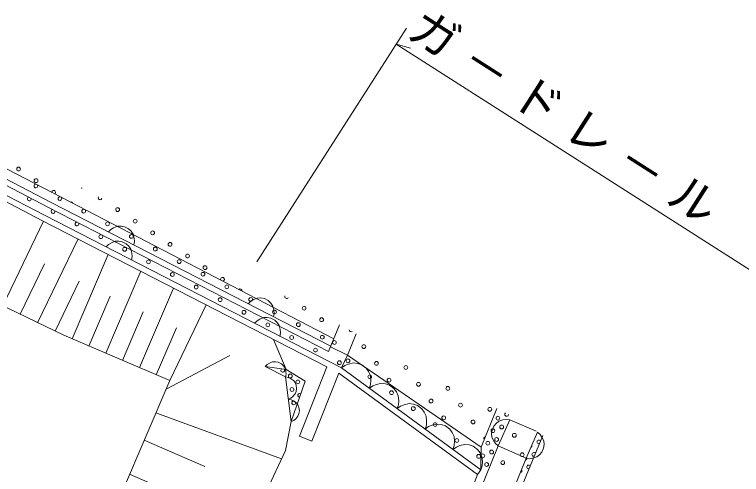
# Model space of a CAD drawing. Units: millimetres, scale not verified. Extents: x 40000 to 680000, y 20000 to 380000.
# Drawn here: x 317903 to 356002, y 298411 to 322525 of the extents above; entities that cross this region are included whole.
import ezdxf

# ---------------------------------------------------------------- set-up
doc = ezdxf.new("R2010")
doc.units = ezdxf.units.MM
doc.header["$LTSCALE"] = 1000
doc.layers.add('S-BGD', color=1, linetype='Continuous', lineweight=13)
doc.layers.add('S-BGD-HTXT', color=6, linetype='Continuous', lineweight=13)
doc.styles.add('ＭＳ ゴシック', font='')
doc.styles.get('ＭＳ ゴシック').set_extended_font_data('MS Gothic')

msp = doc.modelspace()

# ---------------------------------------------------------------- linework, layer by layer
at = {"layer": 'S-BGD'}
for p, q in [((337911, 320975), (338659, 320753)), ((306731, 319466), (319822, 312673)), ((306591, 319200), (319685, 312407)), ((306239, 318527), (319336, 311731)), ((306378, 318792), (319474, 311998)), ((319905, 313168), (309665, 318489)), ((319905, 313168), (334639, 305527)), ((319822, 312673), (334477, 305139)), ((319685, 312407), (334362, 304861)), ((317288, 307250), (319427, 311684)), ((319336, 311731), (334270, 304053)), ((319474, 311998), (335039, 303995)), ((322951, 311258), (323098, 311347)), ((323098, 311347), (323300, 311429)), ((323300, 311429), (323488, 311434)), ((323488, 311434), (323669, 311400)), ((323669, 311400), (323876, 311293)), ((323876, 311293), (324009, 311166)), ((322819, 311132), (322951, 311258)), ((324009, 311166), (324114, 311011)), ((324114, 311011), (324169, 310797)), ((319114, 306369), (321231, 310757)), ((322830, 310466), (322977, 310555)), ((322977, 310555), (323179, 310637)), ((323179, 310637), (323367, 310641)), ((323367, 310641), (323548, 310607)), ((323548, 310607), (323755, 310501)), ((324182, 310626), (324153, 310447)), ((324169, 310797), (324182, 310626)), ((322698, 310340), (322830, 310466)), ((323755, 310501), (323888, 310374)), ((323888, 310374), (323993, 310218)), ((323993, 310218), (324048, 310005)), ((320924, 305521), (322811, 309945)), ((324061, 309833), (324032, 309654)), ((324048, 310005), (324061, 309833)), ((312267, 309672), (320483, 305709)), ((318201, 306810), (319478, 309456)), ((322687, 304768), (324520, 309066)), ((320026, 305929), (321290, 308548)), ((324450, 304016), (326229, 308187)), ((321805, 305144), (322922, 307761)), ((330147, 307365), (330279, 307491)), ((330279, 307491), (330426, 307580)), ((330426, 307580), (330628, 307662)), ((330628, 307662), (330816, 307666)), ((330816, 307666), (330997, 307632)), ((330997, 307632), (331203, 307526)), ((331203, 307526), (331336, 307399)), ((326044, 303336), (327938, 307309)), ((331336, 307399), (331442, 307243)), ((331442, 307243), (331496, 307030)), ((323568, 304392), (324652, 306933)), ((331510, 306858), (331481, 306679)), ((331496, 307030), (331510, 306858)), ((330481, 306339), (330613, 306465)), ((330613, 306465), (330760, 306554)), ((330760, 306554), (330962, 306635)), ((330962, 306635), (331150, 306640)), ((331150, 306640), (331331, 306606)), ((331331, 306606), (331538, 306500)), ((331538, 306500), (331670, 306372)), ((331670, 306372), (331776, 306217)), ((325331, 303640), (326383, 306105)), ((331776, 306217), (331831, 306003)), ((331831, 306003), (331844, 305832)), ((334942, 306255), (334362, 304861)), ((320483, 305709), (326044, 303336)), ((331844, 305832), (331815, 305653)), ((335815, 305792), (335361, 304659)), ((332143, 303911), (331472, 305492)), ((335361, 304659), (334460, 305098)), ((325848, 302882), (329187, 304642)), ((335361, 304659), (335039, 303995)), ((342352, 299839), (335361, 304659)), ((331148, 304181), (331041, 304080)), ((332143, 303911), (331041, 304080)), ((331041, 304080), (332111, 303525)), ((331264, 304253), (331148, 304181)), ((331429, 304317), (331264, 304253)), ((331580, 304320), (331429, 304317)), ((331726, 304295), (331580, 304320)), ((331892, 304209), (331726, 304295)), ((331997, 304104), (331892, 304209)), ((332081, 303978), (331997, 304104)), ((332835, 300413), (334270, 304053)), ((335221, 304120), (335039, 303995)), ((335409, 304201), (335221, 304120)), ((335668, 304258), (335409, 304201)), ((335893, 304228), (335668, 304258)), ((336104, 304157), (335893, 304228)), ((336331, 303992), (336104, 304157)), ((332124, 303807), (332081, 303978)), ((332111, 303525), (332134, 303669)), ((332134, 303669), (332124, 303807)), ((333128, 303305), (332143, 303911)), ((333487, 300156), (334895, 303729)), ((342160, 298417), (334895, 303729)), ((342337, 298659), (335039, 303995)), ((336462, 303812), (336331, 303992)), ((336559, 303607), (336462, 303812)), ((322780, 295744), (326044, 303336)), ((332251, 303495), (332111, 303525)), ((332405, 301186), (332111, 303525)), ((332373, 303443), (332251, 303495)), ((332516, 303345), (332373, 303443)), ((332405, 301186), (333128, 303305)), ((332603, 303225), (332516, 303345)), ((336583, 303342), (336559, 303607)), ((336567, 303136), (336583, 303342)), ((332664, 303093), (332603, 303225)), ((332660, 302769), (332687, 302912)), ((332687, 302912), (332664, 303093)), ((336499, 302928), (336567, 303136)), ((336680, 303053), (336499, 302928)), ((336868, 303134), (336680, 303053)), ((337128, 303190), (336868, 303134)), ((337352, 303161), (337128, 303190)), ((337564, 303090), (337352, 303161)), ((337790, 302925), (337564, 303090)), ((337922, 302744), (337790, 302925)), ((332492, 302501), (332606, 302631)), ((332606, 302631), (332660, 302769)), ((338018, 302539), (337922, 302744)), ((338043, 302275), (338018, 302539)), ((332258, 302356), (332387, 302417)), ((332398, 302326), (332258, 302356)), ((332387, 302417), (332492, 302501)), ((332521, 302273), (332398, 302326)), ((332664, 302175), (332521, 302273)), ((332750, 302055), (332664, 302175)), ((338027, 302069), (338043, 302275)), ((332811, 301924), (332750, 302055)), ((332834, 301742), (332811, 301924)), ((337959, 301861), (338027, 302069)), ((338140, 301986), (337959, 301861)), ((338328, 302067), (338140, 301986)), ((338587, 302123), (338328, 302067)), ((338812, 302093), (338587, 302123)), ((339023, 302023), (338812, 302093)), ((339250, 301857), (339023, 302023)), ((339381, 301677), (339250, 301857)), ((343187, 301877), (342352, 299839)), ((325317, 301646), (331894, 299226)), ((332639, 301332), (332754, 301462)), ((332754, 301462), (332807, 301599)), ((332807, 301599), (332834, 301742)), ((339478, 301472), (339381, 301677)), ((339503, 301208), (339478, 301472)), ((332097, 299661), (332405, 301186)), ((332405, 301186), (332534, 301247)), ((332534, 301247), (332639, 301332)), ((339418, 300793), (339486, 301001)), ((339486, 301001), (339503, 301208)), ((339787, 300999), (339599, 300919)), ((340047, 301056), (339787, 300999)), ((340271, 301026), (340047, 301056)), ((340483, 300955), (340271, 301026)), ((343026, 300950), (343145, 301091)), ((343145, 301091), (343294, 301205)), ((343855, 301280), (343251, 299904)), ((343294, 301205), (343504, 301273)), ((343504, 301273), (343674, 301296)), ((343674, 301296), (343855, 301278)), ((343855, 301280), (345235, 300673)), ((339599, 300919), (339418, 300793)), ((340709, 300790), (340483, 300955)), ((340841, 300610), (340709, 300790)), ((340937, 300405), (340841, 300610)), ((342910, 300555), (342933, 300737)), ((342933, 300737), (343026, 300950)), ((345315, 300624), (344715, 299260)), ((345317, 300629), (345451, 300504)), ((332835, 300413), (333487, 300156)), ((340962, 300140), (340937, 300405)), ((342926, 300368), (342910, 300555)), ((343020, 300171), (342926, 300368)), ((344512, 297832), (345595, 300452)), ((345451, 300504), (345548, 300363)), ((345548, 300363), (345642, 300166)), ((324698, 300205), (327885, 298835)), ((337883, 286610), (343251, 299904)), ((340878, 299726), (340946, 299934)), ((341059, 299851), (340878, 299726)), ((340946, 299934), (340962, 300140)), ((341247, 299932), (341059, 299851)), ((341506, 299989), (341247, 299932)), ((341731, 299959), (341506, 299989)), ((341943, 299888), (341731, 299959)), ((342169, 299723), (341943, 299888)), ((343117, 300030), (343020, 300171)), ((343251, 299905), (343117, 300030)), ((343251, 299904), (344715, 299260)), ((345658, 299979), (345635, 299797)), ((345642, 300166), (345658, 299979)), ((332097, 299661), (328669, 292324)), ((342300, 299543), (342169, 299723)), ((342397, 299338), (342300, 299543)), ((342352, 299839), (342337, 298659)), ((345542, 299584), (345423, 299444)), ((345635, 299797), (345542, 299584)), ((344715, 299260), (339342, 285859)), ((342422, 299073), (342397, 299338)), ((344894, 299238), (344713, 299256)), ((345064, 299261), (344894, 299238)), ((345274, 299329), (345064, 299261)), ((345423, 299444), (345274, 299329)), ((342337, 298659), (342405, 298867)), ((342405, 298867), (342422, 299073)), ((323931, 298421), (330249, 295705)), ((340667, 294473), (342160, 298417)), ((342160, 298417), (342337, 298659))]:
    msp.add_line(p, q, dxfattribs=at)
for centre in [(318115, 314423), (319032, 313815), (321527, 312213), (323306, 312298), (324222, 311690), (322777, 311552), (322425, 310879), (324028, 310891), (325139, 311082), (326055, 310473), (323675, 310218), (325278, 310231), (326972, 309865), (324926, 309557), (326529, 309570), (326176, 308897), (327779, 308909), (327888, 309257), (327426, 308236), (329029, 308249), (328677, 307575), (330280, 307588), (333079, 307131), (329927, 306915), (331530, 306927), (331177, 306254), (332780, 306266), (333996, 306523), (332428, 305593), (334031, 305606), (334668, 305331), (336209, 305114), (333678, 304932), (335379, 304366), (334929, 304272), (336870, 304235), (338411, 304018), (332357, 303570), (332752, 303264), (336521, 303531), (337532, 303357), (332445, 302869), (339073, 303140), (340613, 302923), (337662, 302697), (332534, 302167), (339734, 302261), (341275, 302044), (338804, 301862), (342815, 301827), (340396, 301382), (343237, 301360), (339946, 301027), (341936, 301165), (343434, 300901), (342975, 300704), (341087, 300192), (343171, 300244), (344098, 300465), (342712, 300048), (342449, 299391), (342908, 299588), (344510, 299445), (342229, 299358), (343491, 299033), (342645, 298931)]:
    msp.add_circle(centre, 99.5, dxfattribs=at)
for centre, start, end in [((319026, 313534), 98.5208, 26.5695), ((319948, 313207), 299.7643, 185.3772), ((321473, 313515), 226.5428, 257.5254), ((318674, 312861), 113.7541, 11.4021), ((320277, 312874), 86.9271, 38.2453), ((322390, 312907), 145.3219, 338.7463), ((320865, 312598), 12.7131, 112.4593), ((319924, 312200), 104.6242, 20.959), ((321174, 311540), 88.0053, 37.5778), ((328805, 308648), 273.8433, 211.329), ((329721, 308040), 351.956, 133.2164), ((332163, 307740), 156.6188, 327.4494), ((335547, 305993), 183.642, 300.4263), ((331962, 303877), 133.1265, 29.4389), ((332840, 302562), 51.9639, 270.3384), ((343697, 301557), 126.0044, 358.0578), ((342598, 300287), 107.1025, 209.2631), ((344922, 299922), 296.6981, 15.8467), ((345382, 300118), 23.5877, 291.5056), ((345119, 299462), 29.4261, 285.6671), ((344659, 299265), 280.8749, 33.8625), ((344856, 298806), 34.8294, 280.2637), ((344396, 298609), 280.3012, 35.8947)]:
    msp.add_arc(centre, 99.5, start, end, dxfattribs=at)
at = {"layer": 'S-BGD-HTXT'}
for p, q in [((330607, 309552), (338450, 321818)), ((337911, 320975), (368233, 301586))]:
    msp.add_line(p, q, dxfattribs=at)

# ---------------------------------------------------------------- texts
at = {"layer": 'S-BGD-HTXT', "insert": (338324, 321323), "char_height": 1833, "attachment_point": 7, "rotation": 327.4, "style": 'ＭＳ ゴシック'}
msp.add_mtext('\\T1.29;ガ－ドレ－ル\u3000L=36.0', dxfattribs=at)

doc.saveas('drawing.dxf')
